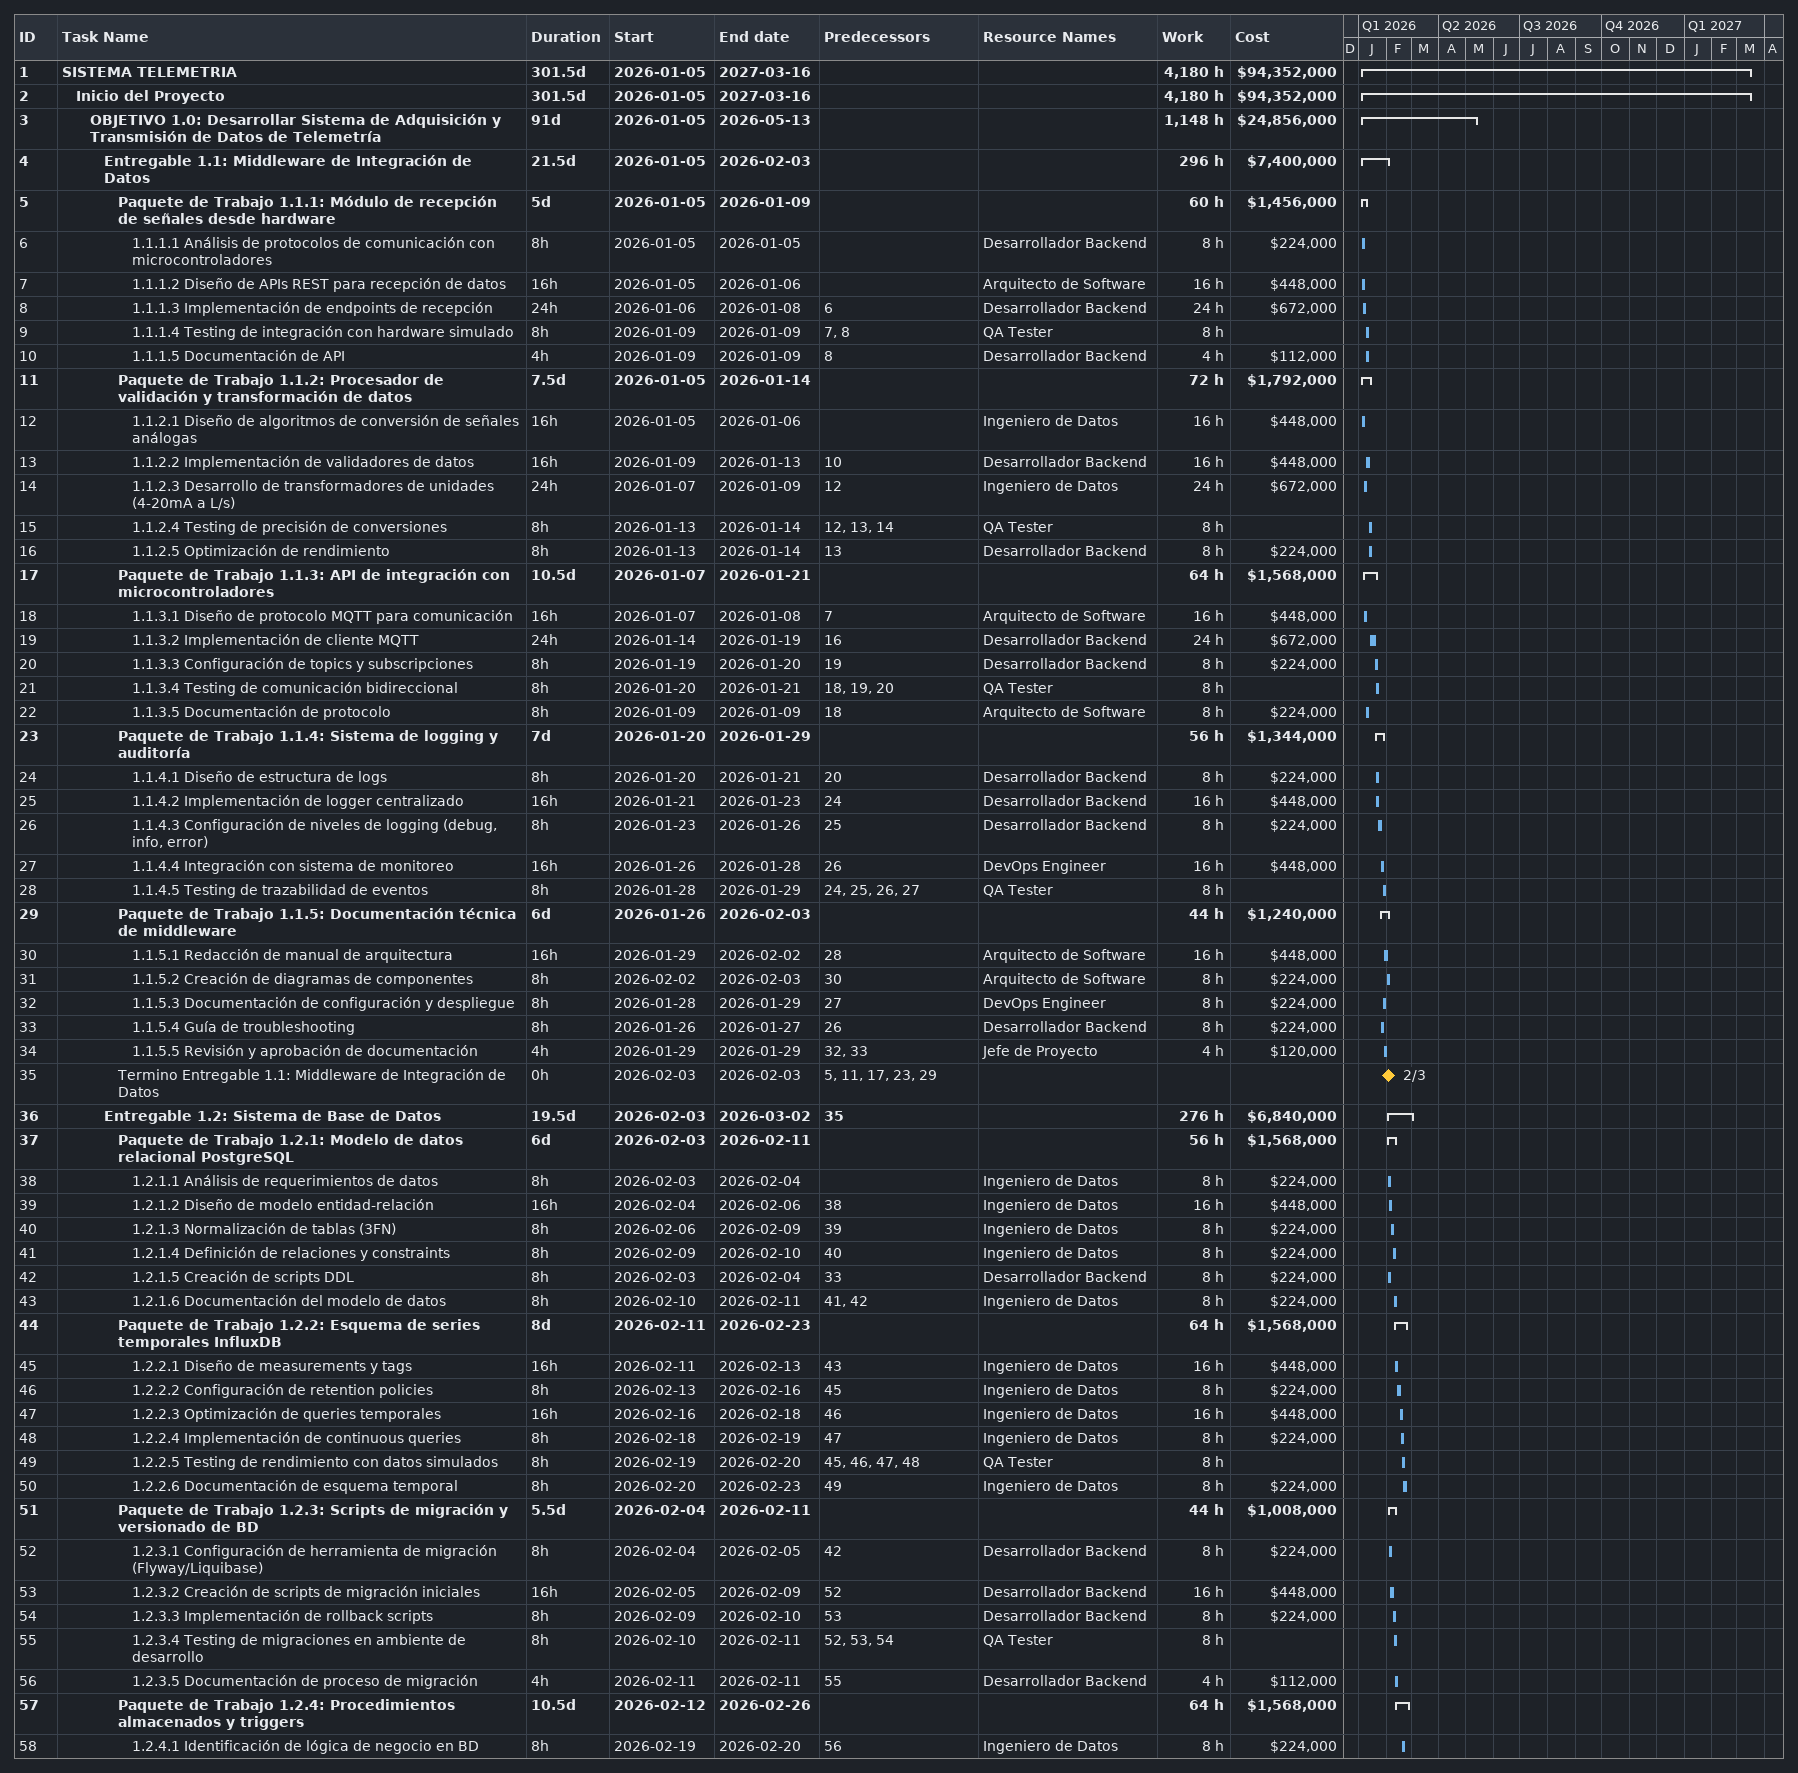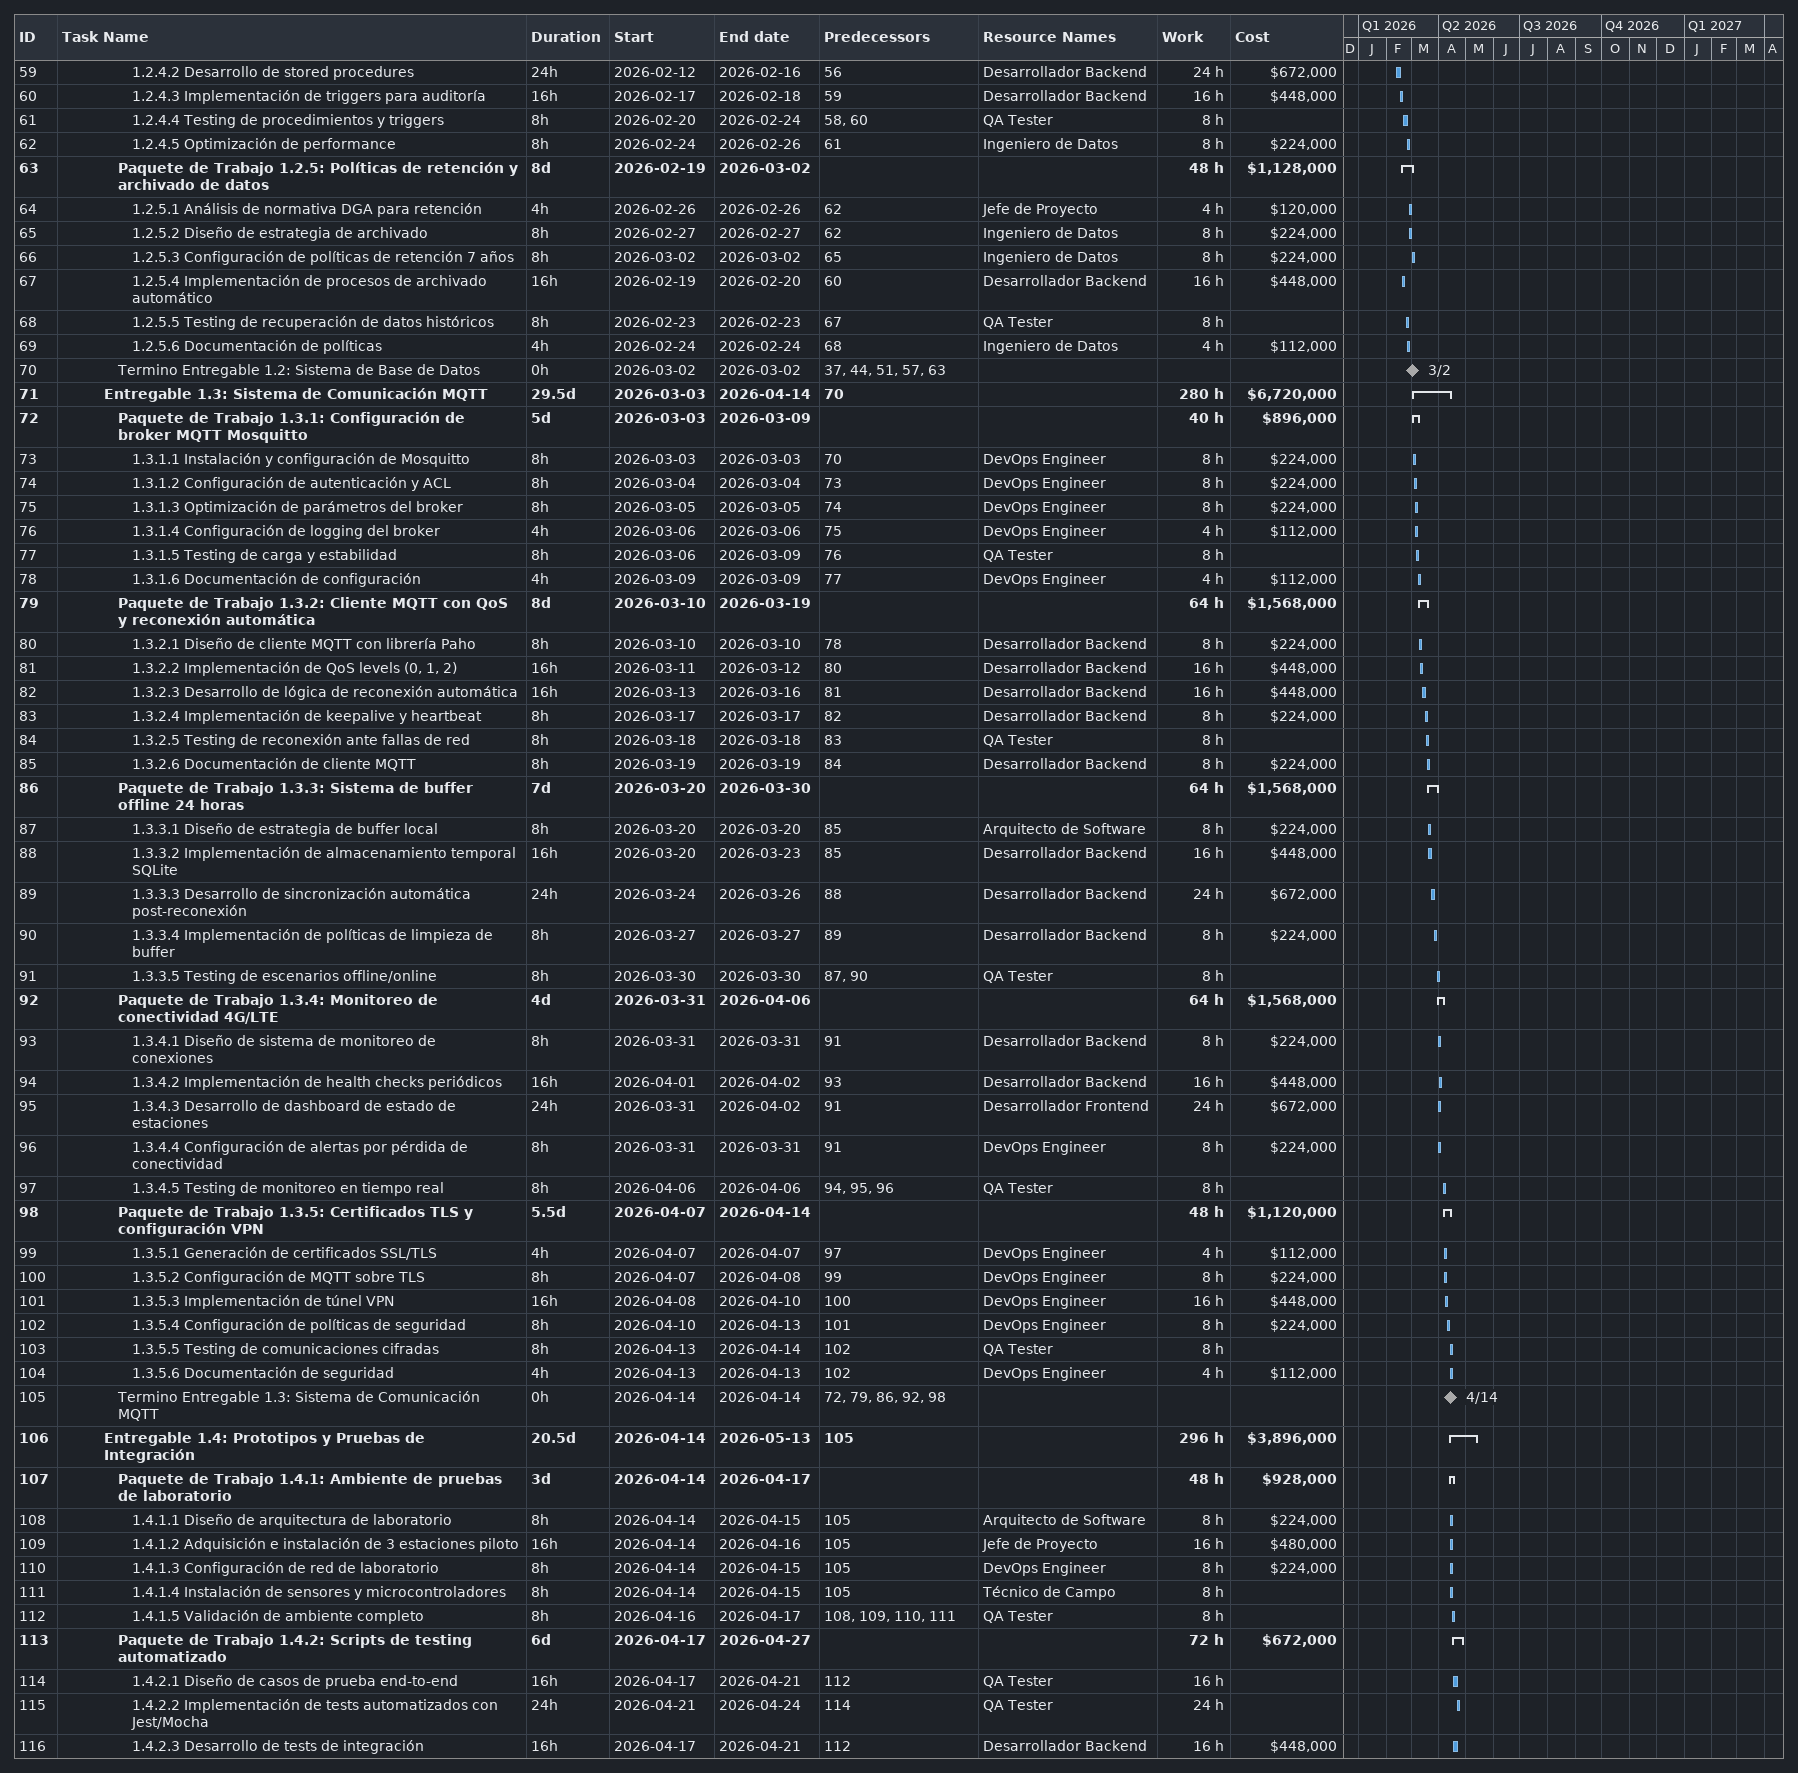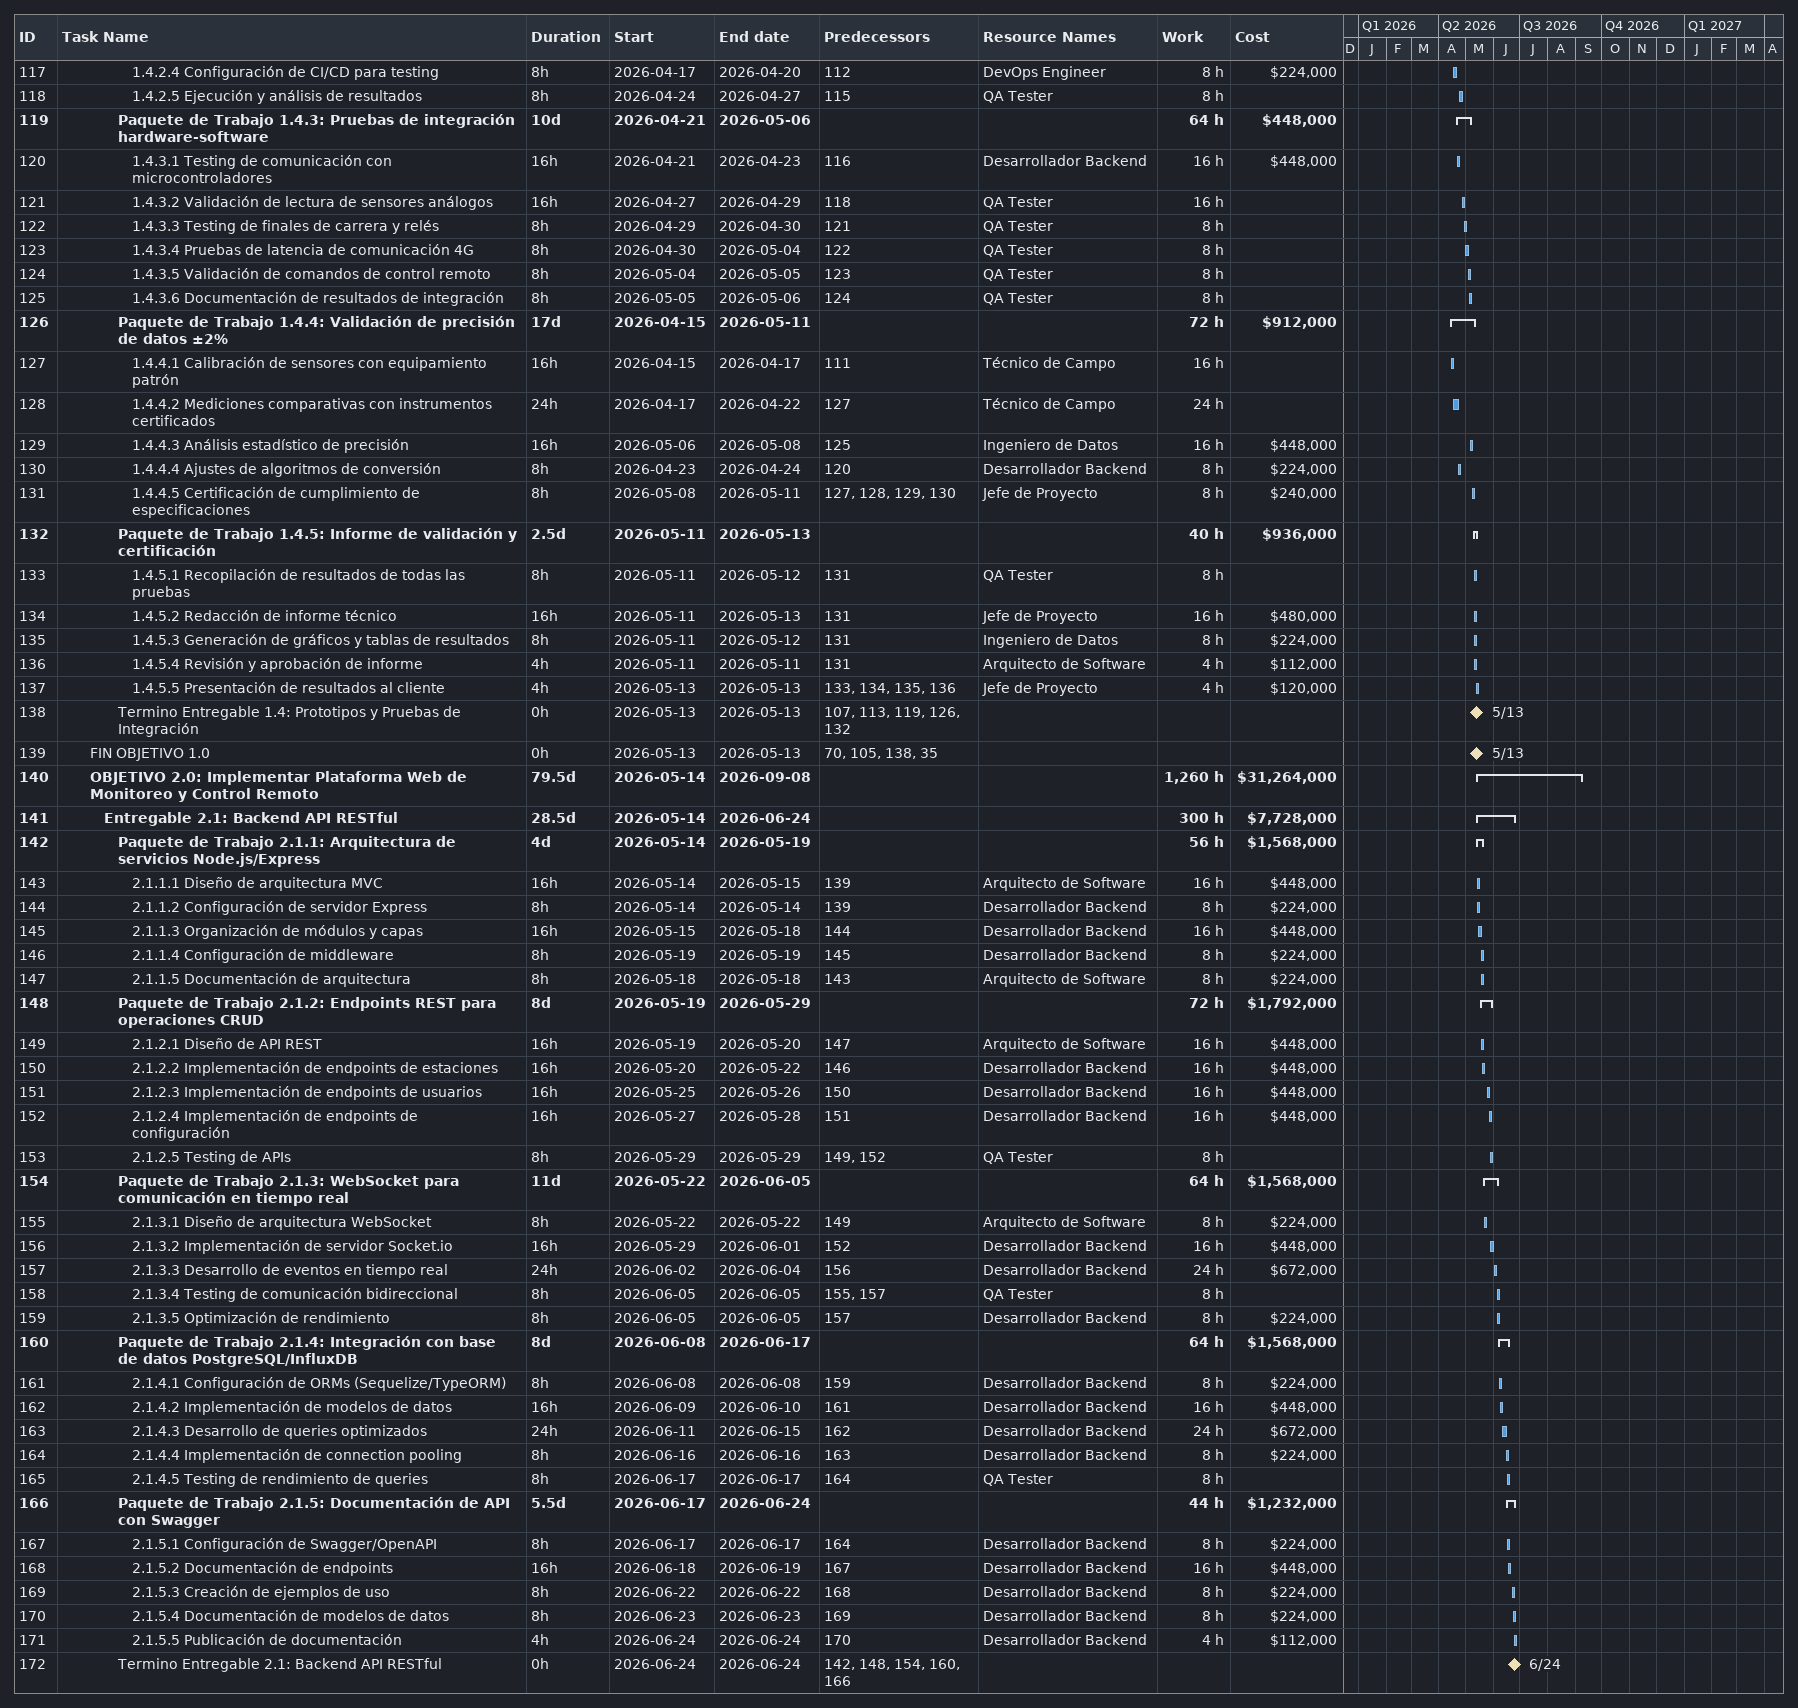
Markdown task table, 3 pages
| ID | Level | Task | Duration | Start | Finish | Predecessors | Resources | Work (h) | Cost ($) |
|---|---|---|---|---|---|---|---|---|---|
| 1 | 1 | **SISTEMA TELEMETRIA** | 301.5d | 2026-01-05 | 2027-03-16 |  |  | 4180 | 94352000 |
| 2 | 2 | **Inicio del Proyecto** | 301.5d | 2026-01-05 | 2027-03-16 |  |  | 4180 | 94352000 |
| 3 | 3 | **OBJETIVO 1.0: Desarrollar Sistema de Adquisición y Transmisión de Datos de Telemetría** | 91d | 2026-01-05 | 2026-05-13 |  |  | 1148 | 24856000 |
| 4 | 4 | **Entregable 1.1: Middleware de Integración de Datos** | 21.5d | 2026-01-05 | 2026-02-03 |  |  | 296 | 7400000 |
| 5 | 5 | **Paquete de Trabajo 1.1.1: Módulo de recepción de señales desde hardware** | 5d | 2026-01-05 | 2026-01-09 |  |  | 60 | 1456000 |
| 6 | 6 | 1.1.1.1 Análisis de protocolos de comunicación con microcontroladores | 8h | 2026-01-05 | 2026-01-05 |  | Desarrollador Backend | 8 | 224000 |
| 7 | 6 | 1.1.1.2 Diseño de APIs REST para recepción de datos | 16h | 2026-01-05 | 2026-01-06 |  | Arquitecto de Software | 16 | 448000 |
| 8 | 6 | 1.1.1.3 Implementación de endpoints de recepción | 24h | 2026-01-06 | 2026-01-08 | 6 | Desarrollador Backend | 24 | 672000 |
| 9 | 6 | 1.1.1.4 Testing de integración con hardware simulado | 8h | 2026-01-09 | 2026-01-09 | 7, 8 | QA Tester | 8 |  |
| 10 | 6 | 1.1.1.5 Documentación de API | 4h | 2026-01-09 | 2026-01-09 | 8 | Desarrollador Backend | 4 | 112000 |
| 11 | 5 | **Paquete de Trabajo 1.1.2: Procesador de validación y transformación de datos** | 7.5d | 2026-01-05 | 2026-01-14 |  |  | 72 | 1792000 |
| 12 | 6 | 1.1.2.1 Diseño de algoritmos de conversión de señales análogas | 16h | 2026-01-05 | 2026-01-06 |  | Ingeniero de Datos | 16 | 448000 |
| 13 | 6 | 1.1.2.2 Implementación de validadores de datos | 16h | 2026-01-09 | 2026-01-13 | 10 | Desarrollador Backend | 16 | 448000 |
| 14 | 6 | 1.1.2.3 Desarrollo de transformadores de unidades (4-20mA a L/s) | 24h | 2026-01-07 | 2026-01-09 | 12 | Ingeniero de Datos | 24 | 672000 |
| 15 | 6 | 1.1.2.4 Testing de precisión de conversiones | 8h | 2026-01-13 | 2026-01-14 | 12, 13, 14 | QA Tester | 8 |  |
| 16 | 6 | 1.1.2.5 Optimización de rendimiento | 8h | 2026-01-13 | 2026-01-14 | 13 | Desarrollador Backend | 8 | 224000 |
| 17 | 5 | **Paquete de Trabajo 1.1.3: API de integración con microcontroladores** | 10.5d | 2026-01-07 | 2026-01-21 |  |  | 64 | 1568000 |
| 18 | 6 | 1.1.3.1 Diseño de protocolo MQTT para comunicación | 16h | 2026-01-07 | 2026-01-08 | 7 | Arquitecto de Software | 16 | 448000 |
| 19 | 6 | 1.1.3.2 Implementación de cliente MQTT | 24h | 2026-01-14 | 2026-01-19 | 16 | Desarrollador Backend | 24 | 672000 |
| 20 | 6 | 1.1.3.3 Configuración de topics y subscripciones | 8h | 2026-01-19 | 2026-01-20 | 19 | Desarrollador Backend | 8 | 224000 |
| 21 | 6 | 1.1.3.4 Testing de comunicación bidireccional | 8h | 2026-01-20 | 2026-01-21 | 18, 19, 20 | QA Tester | 8 |  |
| 22 | 6 | 1.1.3.5 Documentación de protocolo | 8h | 2026-01-09 | 2026-01-09 | 18 | Arquitecto de Software | 8 | 224000 |
| 23 | 5 | **Paquete de Trabajo 1.1.4: Sistema de logging y auditoría** | 7d | 2026-01-20 | 2026-01-29 |  |  | 56 | 1344000 |
| 24 | 6 | 1.1.4.1 Diseño de estructura de logs | 8h | 2026-01-20 | 2026-01-21 | 20 | Desarrollador Backend | 8 | 224000 |
| 25 | 6 | 1.1.4.2 Implementación de logger centralizado | 16h | 2026-01-21 | 2026-01-23 | 24 | Desarrollador Backend | 16 | 448000 |
| 26 | 6 | 1.1.4.3 Configuración de niveles de logging (debug, info, error) | 8h | 2026-01-23 | 2026-01-26 | 25 | Desarrollador Backend | 8 | 224000 |
| 27 | 6 | 1.1.4.4 Integración con sistema de monitoreo | 16h | 2026-01-26 | 2026-01-28 | 26 | DevOps Engineer | 16 | 448000 |
| 28 | 6 | 1.1.4.5 Testing de trazabilidad de eventos | 8h | 2026-01-28 | 2026-01-29 | 24, 25, 26, 27 | QA Tester | 8 |  |
| 29 | 5 | **Paquete de Trabajo 1.1.5: Documentación técnica de middleware** | 6d | 2026-01-26 | 2026-02-03 |  |  | 44 | 1240000 |
| 30 | 6 | 1.1.5.1 Redacción de manual de arquitectura | 16h | 2026-01-29 | 2026-02-02 | 28 | Arquitecto de Software | 16 | 448000 |
| 31 | 6 | 1.1.5.2 Creación de diagramas de componentes | 8h | 2026-02-02 | 2026-02-03 | 30 | Arquitecto de Software | 8 | 224000 |
| 32 | 6 | 1.1.5.3 Documentación de configuración y despliegue | 8h | 2026-01-28 | 2026-01-29 | 27 | DevOps Engineer | 8 | 224000 |
| 33 | 6 | 1.1.5.4 Guía de troubleshooting | 8h | 2026-01-26 | 2026-01-27 | 26 | Desarrollador Backend | 8 | 224000 |
| 34 | 6 | 1.1.5.5 Revisión y aprobación de documentación | 4h | 2026-01-29 | 2026-01-29 | 32, 33 | Jefe de Proyecto | 4 | 120000 |
| 35 | 5 | Termino Entregable 1.1: Middleware de Integración de Datos | 0h | 2026-02-03 | 2026-02-03 | 5, 11, 17, 23, 29 |  |  |  |
| 36 | 4 | **Entregable 1.2: Sistema de Base de Datos** | 19.5d | 2026-02-03 | 2026-03-02 | 35 |  | 276 | 6840000 |
| 37 | 5 | **Paquete de Trabajo 1.2.1: Modelo de datos relacional PostgreSQL** | 6d | 2026-02-03 | 2026-02-11 |  |  | 56 | 1568000 |
| 38 | 6 | 1.2.1.1 Análisis de requerimientos de datos | 8h | 2026-02-03 | 2026-02-04 |  | Ingeniero de Datos | 8 | 224000 |
| 39 | 6 | 1.2.1.2 Diseño de modelo entidad-relación | 16h | 2026-02-04 | 2026-02-06 | 38 | Ingeniero de Datos | 16 | 448000 |
| 40 | 6 | 1.2.1.3 Normalización de tablas (3FN) | 8h | 2026-02-06 | 2026-02-09 | 39 | Ingeniero de Datos | 8 | 224000 |
| 41 | 6 | 1.2.1.4 Definición de relaciones y constraints | 8h | 2026-02-09 | 2026-02-10 | 40 | Ingeniero de Datos | 8 | 224000 |
| 42 | 6 | 1.2.1.5 Creación de scripts DDL | 8h | 2026-02-03 | 2026-02-04 | 33 | Desarrollador Backend | 8 | 224000 |
| 43 | 6 | 1.2.1.6 Documentación del modelo de datos | 8h | 2026-02-10 | 2026-02-11 | 41, 42 | Ingeniero de Datos | 8 | 224000 |
| 44 | 5 | **Paquete de Trabajo 1.2.2: Esquema de series temporales InfluxDB** | 8d | 2026-02-11 | 2026-02-23 |  |  | 64 | 1568000 |
| 45 | 6 | 1.2.2.1 Diseño de measurements y tags | 16h | 2026-02-11 | 2026-02-13 | 43 | Ingeniero de Datos | 16 | 448000 |
| 46 | 6 | 1.2.2.2 Configuración de retention policies | 8h | 2026-02-13 | 2026-02-16 | 45 | Ingeniero de Datos | 8 | 224000 |
| 47 | 6 | 1.2.2.3 Optimización de queries temporales | 16h | 2026-02-16 | 2026-02-18 | 46 | Ingeniero de Datos | 16 | 448000 |
| 48 | 6 | 1.2.2.4 Implementación de continuous queries | 8h | 2026-02-18 | 2026-02-19 | 47 | Ingeniero de Datos | 8 | 224000 |
| 49 | 6 | 1.2.2.5 Testing de rendimiento con datos simulados | 8h | 2026-02-19 | 2026-02-20 | 45, 46, 47, 48 | QA Tester | 8 |  |
| 50 | 6 | 1.2.2.6 Documentación de esquema temporal | 8h | 2026-02-20 | 2026-02-23 | 49 | Ingeniero de Datos | 8 | 224000 |
| 51 | 5 | **Paquete de Trabajo 1.2.3: Scripts de migración y versionado de BD** | 5.5d | 2026-02-04 | 2026-02-11 |  |  | 44 | 1008000 |
| 52 | 6 | 1.2.3.1 Configuración de herramienta de migración (Flyway/Liquibase) | 8h | 2026-02-04 | 2026-02-05 | 42 | Desarrollador Backend | 8 | 224000 |
| 53 | 6 | 1.2.3.2 Creación de scripts de migración iniciales | 16h | 2026-02-05 | 2026-02-09 | 52 | Desarrollador Backend | 16 | 448000 |
| 54 | 6 | 1.2.3.3 Implementación de rollback scripts | 8h | 2026-02-09 | 2026-02-10 | 53 | Desarrollador Backend | 8 | 224000 |
| 55 | 6 | 1.2.3.4 Testing de migraciones en ambiente de desarrollo | 8h | 2026-02-10 | 2026-02-11 | 52, 53, 54 | QA Tester | 8 |  |
| 56 | 6 | 1.2.3.5 Documentación de proceso de migración | 4h | 2026-02-11 | 2026-02-11 | 55 | Desarrollador Backend | 4 | 112000 |
| 57 | 5 | **Paquete de Trabajo 1.2.4: Procedimientos almacenados y triggers** | 10.5d | 2026-02-12 | 2026-02-26 |  |  | 64 | 1568000 |
| 58 | 6 | 1.2.4.1 Identificación de lógica de negocio en BD | 8h | 2026-02-19 | 2026-02-20 | 56 | Ingeniero de Datos | 8 | 224000 |
| 59 | 6 | 1.2.4.2 Desarrollo de stored procedures | 24h | 2026-02-12 | 2026-02-16 | 56 | Desarrollador Backend | 24 | 672000 |
| 60 | 6 | 1.2.4.3 Implementación de triggers para auditoría | 16h | 2026-02-17 | 2026-02-18 | 59 | Desarrollador Backend | 16 | 448000 |
| 61 | 6 | 1.2.4.4 Testing de procedimientos y triggers | 8h | 2026-02-20 | 2026-02-24 | 58, 60 | QA Tester | 8 |  |
| 62 | 6 | 1.2.4.5 Optimización de performance | 8h | 2026-02-24 | 2026-02-26 | 61 | Ingeniero de Datos | 8 | 224000 |
| 63 | 5 | **Paquete de Trabajo 1.2.5: Políticas de retención y archivado de datos** | 8d | 2026-02-19 | 2026-03-02 |  |  | 48 | 1128000 |
| 64 | 6 | 1.2.5.1 Análisis de normativa DGA para retención | 4h | 2026-02-26 | 2026-02-26 | 62 | Jefe de Proyecto | 4 | 120000 |
| 65 | 6 | 1.2.5.2 Diseño de estrategia de archivado | 8h | 2026-02-27 | 2026-02-27 | 62 | Ingeniero de Datos | 8 | 224000 |
| 66 | 6 | 1.2.5.3 Configuración de políticas de retención 7 años | 8h | 2026-03-02 | 2026-03-02 | 65 | Ingeniero de Datos | 8 | 224000 |
| 67 | 6 | 1.2.5.4 Implementación de procesos de archivado automático | 16h | 2026-02-19 | 2026-02-20 | 60 | Desarrollador Backend | 16 | 448000 |
| 68 | 6 | 1.2.5.5 Testing de recuperación de datos históricos | 8h | 2026-02-23 | 2026-02-23 | 67 | QA Tester | 8 |  |
| 69 | 6 | 1.2.5.6 Documentación de políticas | 4h | 2026-02-24 | 2026-02-24 | 68 | Ingeniero de Datos | 4 | 112000 |
| 70 | 5 | Termino Entregable 1.2: Sistema de Base de Datos | 0h | 2026-03-02 | 2026-03-02 | 37, 44, 51, 57, 63 |  |  |  |
| 71 | 4 | **Entregable 1.3: Sistema de Comunicación MQTT** | 29.5d | 2026-03-03 | 2026-04-14 | 70 |  | 280 | 6720000 |
| 72 | 5 | **Paquete de Trabajo 1.3.1: Configuración de broker MQTT Mosquitto** | 5d | 2026-03-03 | 2026-03-09 |  |  | 40 | 896000 |
| 73 | 6 | 1.3.1.1 Instalación y configuración de Mosquitto | 8h | 2026-03-03 | 2026-03-03 | 70 | DevOps Engineer | 8 | 224000 |
| 74 | 6 | 1.3.1.2 Configuración de autenticación y ACL | 8h | 2026-03-04 | 2026-03-04 | 73 | DevOps Engineer | 8 | 224000 |
| 75 | 6 | 1.3.1.3 Optimización de parámetros del broker | 8h | 2026-03-05 | 2026-03-05 | 74 | DevOps Engineer | 8 | 224000 |
| 76 | 6 | 1.3.1.4 Configuración de logging del broker | 4h | 2026-03-06 | 2026-03-06 | 75 | DevOps Engineer | 4 | 112000 |
| 77 | 6 | 1.3.1.5 Testing de carga y estabilidad | 8h | 2026-03-06 | 2026-03-09 | 76 | QA Tester | 8 |  |
| 78 | 6 | 1.3.1.6 Documentación de configuración | 4h | 2026-03-09 | 2026-03-09 | 77 | DevOps Engineer | 4 | 112000 |
| 79 | 5 | **Paquete de Trabajo 1.3.2: Cliente MQTT con QoS y reconexión automática** | 8d | 2026-03-10 | 2026-03-19 |  |  | 64 | 1568000 |
| 80 | 6 | 1.3.2.1 Diseño de cliente MQTT con librería Paho | 8h | 2026-03-10 | 2026-03-10 | 78 | Desarrollador Backend | 8 | 224000 |
| 81 | 6 | 1.3.2.2 Implementación de QoS levels (0, 1, 2) | 16h | 2026-03-11 | 2026-03-12 | 80 | Desarrollador Backend | 16 | 448000 |
| 82 | 6 | 1.3.2.3 Desarrollo de lógica de reconexión automática | 16h | 2026-03-13 | 2026-03-16 | 81 | Desarrollador Backend | 16 | 448000 |
| 83 | 6 | 1.3.2.4 Implementación de keepalive y heartbeat | 8h | 2026-03-17 | 2026-03-17 | 82 | Desarrollador Backend | 8 | 224000 |
| 84 | 6 | 1.3.2.5 Testing de reconexión ante fallas de red | 8h | 2026-03-18 | 2026-03-18 | 83 | QA Tester | 8 |  |
| 85 | 6 | 1.3.2.6 Documentación de cliente MQTT | 8h | 2026-03-19 | 2026-03-19 | 84 | Desarrollador Backend | 8 | 224000 |
| 86 | 5 | **Paquete de Trabajo 1.3.3: Sistema de buffer offline 24 horas** | 7d | 2026-03-20 | 2026-03-30 |  |  | 64 | 1568000 |
| 87 | 6 | 1.3.3.1 Diseño de estrategia de buffer local | 8h | 2026-03-20 | 2026-03-20 | 85 | Arquitecto de Software | 8 | 224000 |
| 88 | 6 | 1.3.3.2 Implementación de almacenamiento temporal SQLite | 16h | 2026-03-20 | 2026-03-23 | 85 | Desarrollador Backend | 16 | 448000 |
| 89 | 6 | 1.3.3.3 Desarrollo de sincronización automática post-reconexión | 24h | 2026-03-24 | 2026-03-26 | 88 | Desarrollador Backend | 24 | 672000 |
| 90 | 6 | 1.3.3.4 Implementación de políticas de limpieza de buffer | 8h | 2026-03-27 | 2026-03-27 | 89 | Desarrollador Backend | 8 | 224000 |
| 91 | 6 | 1.3.3.5 Testing de escenarios offline/online | 8h | 2026-03-30 | 2026-03-30 | 87, 90 | QA Tester | 8 |  |
| 92 | 5 | **Paquete de Trabajo 1.3.4: Monitoreo de conectividad 4G/LTE** | 4d | 2026-03-31 | 2026-04-06 |  |  | 64 | 1568000 |
| 93 | 6 | 1.3.4.1 Diseño de sistema de monitoreo de conexiones | 8h | 2026-03-31 | 2026-03-31 | 91 | Desarrollador Backend | 8 | 224000 |
| 94 | 6 | 1.3.4.2 Implementación de health checks periódicos | 16h | 2026-04-01 | 2026-04-02 | 93 | Desarrollador Backend | 16 | 448000 |
| 95 | 6 | 1.3.4.3 Desarrollo de dashboard de estado de estaciones | 24h | 2026-03-31 | 2026-04-02 | 91 | Desarrollador Frontend | 24 | 672000 |
| 96 | 6 | 1.3.4.4 Configuración de alertas por pérdida de conectividad | 8h | 2026-03-31 | 2026-03-31 | 91 | DevOps Engineer | 8 | 224000 |
| 97 | 6 | 1.3.4.5 Testing de monitoreo en tiempo real | 8h | 2026-04-06 | 2026-04-06 | 94, 95, 96 | QA Tester | 8 |  |
| 98 | 5 | **Paquete de Trabajo 1.3.5: Certificados TLS y configuración VPN** | 5.5d | 2026-04-07 | 2026-04-14 |  |  | 48 | 1120000 |
| 99 | 6 | 1.3.5.1 Generación de certificados SSL/TLS | 4h | 2026-04-07 | 2026-04-07 | 97 | DevOps Engineer | 4 | 112000 |
| 100 | 6 | 1.3.5.2 Configuración de MQTT sobre TLS | 8h | 2026-04-07 | 2026-04-08 | 99 | DevOps Engineer | 8 | 224000 |
| 101 | 6 | 1.3.5.3 Implementación de túnel VPN | 16h | 2026-04-08 | 2026-04-10 | 100 | DevOps Engineer | 16 | 448000 |
| 102 | 6 | 1.3.5.4 Configuración de políticas de seguridad | 8h | 2026-04-10 | 2026-04-13 | 101 | DevOps Engineer | 8 | 224000 |
| 103 | 6 | 1.3.5.5 Testing de comunicaciones cifradas | 8h | 2026-04-13 | 2026-04-14 | 102 | QA Tester | 8 |  |
| 104 | 6 | 1.3.5.6 Documentación de seguridad | 4h | 2026-04-13 | 2026-04-13 | 102 | DevOps Engineer | 4 | 112000 |
| 105 | 5 | Termino Entregable 1.3: Sistema de Comunicación MQTT | 0h | 2026-04-14 | 2026-04-14 | 72, 79, 86, 92, 98 |  |  |  |
| 106 | 4 | **Entregable 1.4: Prototipos y Pruebas de Integración** | 20.5d | 2026-04-14 | 2026-05-13 | 105 |  | 296 | 3896000 |
| 107 | 5 | **Paquete de Trabajo 1.4.1: Ambiente de pruebas de laboratorio** | 3d | 2026-04-14 | 2026-04-17 |  |  | 48 | 928000 |
| 108 | 6 | 1.4.1.1 Diseño de arquitectura de laboratorio | 8h | 2026-04-14 | 2026-04-15 | 105 | Arquitecto de Software | 8 | 224000 |
| 109 | 6 | 1.4.1.2 Adquisición e instalación de 3 estaciones piloto | 16h | 2026-04-14 | 2026-04-16 | 105 | Jefe de Proyecto | 16 | 480000 |
| 110 | 6 | 1.4.1.3 Configuración de red de laboratorio | 8h | 2026-04-14 | 2026-04-15 | 105 | DevOps Engineer | 8 | 224000 |
| 111 | 6 | 1.4.1.4 Instalación de sensores y microcontroladores | 8h | 2026-04-14 | 2026-04-15 | 105 | Técnico de Campo | 8 |  |
| 112 | 6 | 1.4.1.5 Validación de ambiente completo | 8h | 2026-04-16 | 2026-04-17 | 108, 109, 110, 111 | QA Tester | 8 |  |
| 113 | 5 | **Paquete de Trabajo 1.4.2: Scripts de testing automatizado** | 6d | 2026-04-17 | 2026-04-27 |  |  | 72 | 672000 |
| 114 | 6 | 1.4.2.1 Diseño de casos de prueba end-to-end | 16h | 2026-04-17 | 2026-04-21 | 112 | QA Tester | 16 |  |
| 115 | 6 | 1.4.2.2 Implementación de tests automatizados con Jest/Mocha | 24h | 2026-04-21 | 2026-04-24 | 114 | QA Tester | 24 |  |
| 116 | 6 | 1.4.2.3 Desarrollo de tests de integración | 16h | 2026-04-17 | 2026-04-21 | 112 | Desarrollador Backend | 16 | 448000 |
| 117 | 6 | 1.4.2.4 Configuración de CI/CD para testing | 8h | 2026-04-17 | 2026-04-20 | 112 | DevOps Engineer | 8 | 224000 |
| 118 | 6 | 1.4.2.5 Ejecución y análisis de resultados | 8h | 2026-04-24 | 2026-04-27 | 115 | QA Tester | 8 |  |
| 119 | 5 | **Paquete de Trabajo 1.4.3: Pruebas de integración hardware-software** | 10d | 2026-04-21 | 2026-05-06 |  |  | 64 | 448000 |
| 120 | 6 | 1.4.3.1 Testing de comunicación con microcontroladores | 16h | 2026-04-21 | 2026-04-23 | 116 | Desarrollador Backend | 16 | 448000 |
| 121 | 6 | 1.4.3.2 Validación de lectura de sensores análogos | 16h | 2026-04-27 | 2026-04-29 | 118 | QA Tester | 16 |  |
| 122 | 6 | 1.4.3.3 Testing de finales de carrera y relés | 8h | 2026-04-29 | 2026-04-30 | 121 | QA Tester | 8 |  |
| 123 | 6 | 1.4.3.4 Pruebas de latencia de comunicación 4G | 8h | 2026-04-30 | 2026-05-04 | 122 | QA Tester | 8 |  |
| 124 | 6 | 1.4.3.5 Validación de comandos de control remoto | 8h | 2026-05-04 | 2026-05-05 | 123 | QA Tester | 8 |  |
| 125 | 6 | 1.4.3.6 Documentación de resultados de integración | 8h | 2026-05-05 | 2026-05-06 | 124 | QA Tester | 8 |  |
| 126 | 5 | **Paquete de Trabajo 1.4.4: Validación de precisión de datos ±2%** | 17d | 2026-04-15 | 2026-05-11 |  |  | 72 | 912000 |
| 127 | 6 | 1.4.4.1 Calibración de sensores con equipamiento patrón | 16h | 2026-04-15 | 2026-04-17 | 111 | Técnico de Campo | 16 |  |
| 128 | 6 | 1.4.4.2 Mediciones comparativas con instrumentos certificados | 24h | 2026-04-17 | 2026-04-22 | 127 | Técnico de Campo | 24 |  |
| 129 | 6 | 1.4.4.3 Análisis estadístico de precisión | 16h | 2026-05-06 | 2026-05-08 | 125 | Ingeniero de Datos | 16 | 448000 |
| 130 | 6 | 1.4.4.4 Ajustes de algoritmos de conversión | 8h | 2026-04-23 | 2026-04-24 | 120 | Desarrollador Backend | 8 | 224000 |
| 131 | 6 | 1.4.4.5 Certificación de cumplimiento de especificaciones | 8h | 2026-05-08 | 2026-05-11 | 127, 128, 129, 130 | Jefe de Proyecto | 8 | 240000 |
| 132 | 5 | **Paquete de Trabajo 1.4.5: Informe de validación y certificación** | 2.5d | 2026-05-11 | 2026-05-13 |  |  | 40 | 936000 |
| 133 | 6 | 1.4.5.1 Recopilación de resultados de todas las pruebas | 8h | 2026-05-11 | 2026-05-12 | 131 | QA Tester | 8 |  |
| 134 | 6 | 1.4.5.2 Redacción de informe técnico | 16h | 2026-05-11 | 2026-05-13 | 131 | Jefe de Proyecto | 16 | 480000 |
| 135 | 6 | 1.4.5.3 Generación de gráficos y tablas de resultados | 8h | 2026-05-11 | 2026-05-12 | 131 | Ingeniero de Datos | 8 | 224000 |
| 136 | 6 | 1.4.5.4 Revisión y aprobación de informe | 4h | 2026-05-11 | 2026-05-11 | 131 | Arquitecto de Software | 4 | 112000 |
| 137 | 6 | 1.4.5.5 Presentación de resultados al cliente | 4h | 2026-05-13 | 2026-05-13 | 133, 134, 135, 136 | Jefe de Proyecto | 4 | 120000 |
| 138 | 5 | Termino Entregable 1.4: Prototipos y Pruebas de Integración | 0h | 2026-05-13 | 2026-05-13 | 107, 113, 119, 126, 132 |  |  |  |
| 139 | 3 | FIN OBJETIVO 1.0 | 0h | 2026-05-13 | 2026-05-13 | 70, 105, 138, 35 |  |  |  |
| 140 | 3 | **OBJETIVO 2.0: Implementar Plataforma Web de Monitoreo y Control Remoto** | 79.5d | 2026-05-14 | 2026-09-08 |  |  | 1260 | 31264000 |
| 141 | 4 | **Entregable 2.1: Backend API RESTful** | 28.5d | 2026-05-14 | 2026-06-24 |  |  | 300 | 7728000 |
| 142 | 5 | **Paquete de Trabajo 2.1.1: Arquitectura de servicios Node.js/Express** | 4d | 2026-05-14 | 2026-05-19 |  |  | 56 | 1568000 |
| 143 | 6 | 2.1.1.1 Diseño de arquitectura MVC | 16h | 2026-05-14 | 2026-05-15 | 139 | Arquitecto de Software | 16 | 448000 |
| 144 | 6 | 2.1.1.2 Configuración de servidor Express | 8h | 2026-05-14 | 2026-05-14 | 139 | Desarrollador Backend | 8 | 224000 |
| 145 | 6 | 2.1.1.3 Organización de módulos y capas | 16h | 2026-05-15 | 2026-05-18 | 144 | Desarrollador Backend | 16 | 448000 |
| 146 | 6 | 2.1.1.4 Configuración de middleware | 8h | 2026-05-19 | 2026-05-19 | 145 | Desarrollador Backend | 8 | 224000 |
| 147 | 6 | 2.1.1.5 Documentación de arquitectura | 8h | 2026-05-18 | 2026-05-18 | 143 | Arquitecto de Software | 8 | 224000 |
| 148 | 5 | **Paquete de Trabajo 2.1.2: Endpoints REST para operaciones CRUD** | 8d | 2026-05-19 | 2026-05-29 |  |  | 72 | 1792000 |
| 149 | 6 | 2.1.2.1 Diseño de API REST | 16h | 2026-05-19 | 2026-05-20 | 147 | Arquitecto de Software | 16 | 448000 |
| 150 | 6 | 2.1.2.2 Implementación de endpoints de estaciones | 16h | 2026-05-20 | 2026-05-22 | 146 | Desarrollador Backend | 16 | 448000 |
| 151 | 6 | 2.1.2.3 Implementación de endpoints de usuarios | 16h | 2026-05-25 | 2026-05-26 | 150 | Desarrollador Backend | 16 | 448000 |
| 152 | 6 | 2.1.2.4 Implementación de endpoints de configuración | 16h | 2026-05-27 | 2026-05-28 | 151 | Desarrollador Backend | 16 | 448000 |
| 153 | 6 | 2.1.2.5 Testing de APIs | 8h | 2026-05-29 | 2026-05-29 | 149, 152 | QA Tester | 8 |  |
| 154 | 5 | **Paquete de Trabajo 2.1.3: WebSocket para comunicación en tiempo real** | 11d | 2026-05-22 | 2026-06-05 |  |  | 64 | 1568000 |
| 155 | 6 | 2.1.3.1 Diseño de arquitectura WebSocket | 8h | 2026-05-22 | 2026-05-22 | 149 | Arquitecto de Software | 8 | 224000 |
| 156 | 6 | 2.1.3.2 Implementación de servidor Socket.io | 16h | 2026-05-29 | 2026-06-01 | 152 | Desarrollador Backend | 16 | 448000 |
| 157 | 6 | 2.1.3.3 Desarrollo de eventos en tiempo real | 24h | 2026-06-02 | 2026-06-04 | 156 | Desarrollador Backend | 24 | 672000 |
| 158 | 6 | 2.1.3.4 Testing de comunicación bidireccional | 8h | 2026-06-05 | 2026-06-05 | 155, 157 | QA Tester | 8 |  |
| 159 | 6 | 2.1.3.5 Optimización de rendimiento | 8h | 2026-06-05 | 2026-06-05 | 157 | Desarrollador Backend | 8 | 224000 |
| 160 | 5 | **Paquete de Trabajo 2.1.4: Integración con base de datos PostgreSQL/InfluxDB** | 8d | 2026-06-08 | 2026-06-17 |  |  | 64 | 1568000 |
| 161 | 6 | 2.1.4.1 Configuración de ORMs (Sequelize/TypeORM) | 8h | 2026-06-08 | 2026-06-08 | 159 | Desarrollador Backend | 8 | 224000 |
| 162 | 6 | 2.1.4.2 Implementación de modelos de datos | 16h | 2026-06-09 | 2026-06-10 | 161 | Desarrollador Backend | 16 | 448000 |
| 163 | 6 | 2.1.4.3 Desarrollo de queries optimizados | 24h | 2026-06-11 | 2026-06-15 | 162 | Desarrollador Backend | 24 | 672000 |
| 164 | 6 | 2.1.4.4 Implementación de connection pooling | 8h | 2026-06-16 | 2026-06-16 | 163 | Desarrollador Backend | 8 | 224000 |
| 165 | 6 | 2.1.4.5 Testing de rendimiento de queries | 8h | 2026-06-17 | 2026-06-17 | 164 | QA Tester | 8 |  |
| 166 | 5 | **Paquete de Trabajo 2.1.5: Documentación de API con Swagger** | 5.5d | 2026-06-17 | 2026-06-24 |  |  | 44 | 1232000 |
| 167 | 6 | 2.1.5.1 Configuración de Swagger/OpenAPI | 8h | 2026-06-17 | 2026-06-17 | 164 | Desarrollador Backend | 8 | 224000 |
| 168 | 6 | 2.1.5.2 Documentación de endpoints | 16h | 2026-06-18 | 2026-06-19 | 167 | Desarrollador Backend | 16 | 448000 |
| 169 | 6 | 2.1.5.3 Creación de ejemplos de uso | 8h | 2026-06-22 | 2026-06-22 | 168 | Desarrollador Backend | 8 | 224000 |
| 170 | 6 | 2.1.5.4 Documentación de modelos de datos | 8h | 2026-06-23 | 2026-06-23 | 169 | Desarrollador Backend | 8 | 224000 |
| 171 | 6 | 2.1.5.5 Publicación de documentación | 4h | 2026-06-24 | 2026-06-24 | 170 | Desarrollador Backend | 4 | 112000 |
| 172 | 5 | Termino Entregable 2.1: Backend API RESTful | 0h | 2026-06-24 | 2026-06-24 | 142, 148, 154, 160, 166 |  |  |  |
